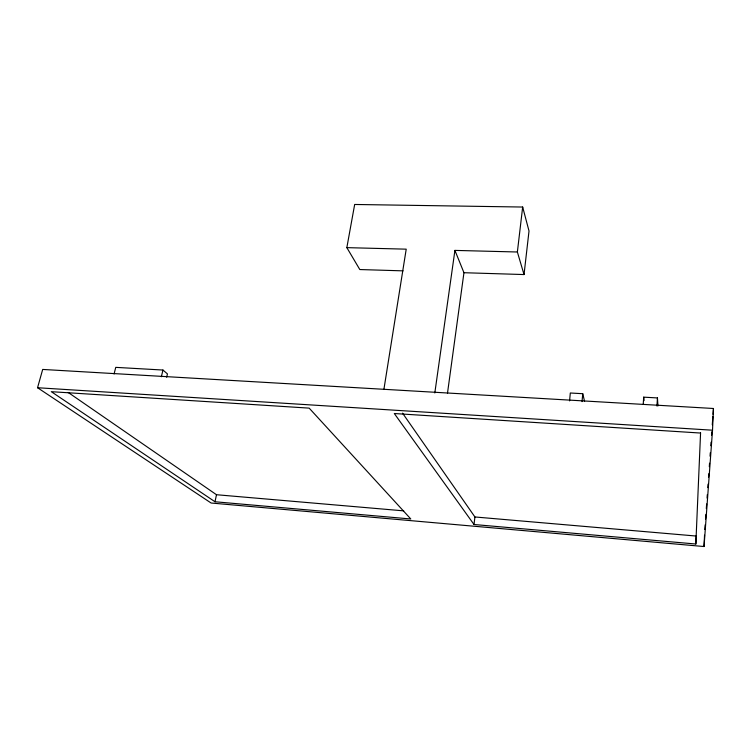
<?xml version="1.0" encoding="UTF-8"?>
<svg xmlns="http://www.w3.org/2000/svg" width="751" height="751" viewBox="0 0 751 751"><rect width="100%" height="100%" fill="white"/><g stroke="black" fill="none" stroke-linecap="round" stroke-linejoin="round"><path stroke-width="1.13" d="M700.514 433.045L394.303 413.519L474.012 524.508L695.83 544.015L700.58 432.707M712.521 430.21L713.45 408.488L42.694 369.436L37.55 387.732L211.115 503.02L704.034 546.531L712.521 430.21L37.55 387.732M704.034 546.531L704.532 535.21M695.83 544.015L696.205 536.045L474.923 516.97L402.545 413.134M656.937 406L657.444 397.936L643.701 397.157L643.231 404.047M704.813 529.521L705.151 524.865M705.564 519.044L705.893 514.388M706.315 508.577L706.644 503.921M707.057 498.101L707.311 494.609M707.808 487.624L708.052 484.132M708.55 477.148L708.803 473.665M709.301 466.681L709.545 463.189M710.042 456.204L710.296 452.712M710.793 445.728L711.047 442.236M711.544 435.261L711.788 431.769M712.286 424.784L712.868 416.636M713.037 414.308L713.45 408.488M582.034 401.616L582.738 393.702L570.309 392.998L569.577 400.893M524.029 274.556L517.373 251.998L454.918 250.402L463.949 272.716L524.029 274.556L529.014 231.017L522.668 207.041L354.669 204.469L346.84 247.642L359.813 269.543L403.034 270.858M517.373 251.998L522.668 207.041M474.012 524.508L474.923 516.97M447.483 393.271L463.949 272.716M434.82 392.951L454.918 250.402M383.921 389.253L406.216 249.163L346.84 247.642M215.011 501.762L51.293 391.684L309.168 408.131L410.797 518.979L215.011 501.762L216.485 494.721L68.257 392.501M166.656 377.218L167.445 373.895L162.958 370.036L115.757 367.361L114.068 373.979M161.362 376.739L162.958 370.036M216.485 494.721L403.719 510.858M582.738 393.702L584.597 401.447M643.701 397.157L644.039 400.63M657.444 397.936L657.951 405.915"/></g></svg>
